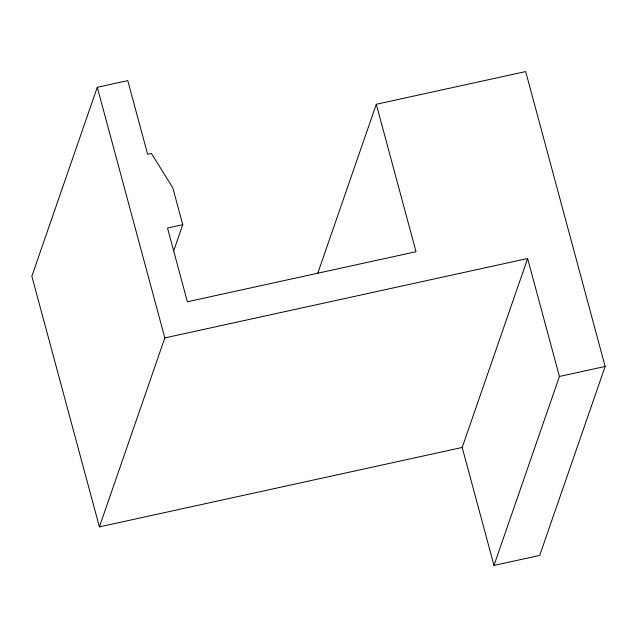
<?xml version="1.0" encoding="UTF-8"?>
<svg xmlns="http://www.w3.org/2000/svg" width="637" height="637" viewBox="0 0 637 637"><rect width="100%" height="100%" fill="white"/><g stroke="black" fill="none" stroke-linecap="round" stroke-linejoin="round"><path stroke-width="0.96" d="M173.638 251.026L182.747 224.702L172.818 187.843L151.447 153.485L147.641 154.321L127.766 80.604L97.286 87.277L31.85 276.235L99.404 526.879L462.199 447.469L527.627 258.511L164.832 337.921L99.404 526.879M317.696 273.488L376.292 104.277L525.676 71.575L605.15 366.458L539.714 555.416L493.986 565.425L462.199 447.469M493.986 565.425L559.421 376.467L527.627 258.511M182.747 224.702L167.507 228.046L187.374 301.763L416.025 251.711L376.292 104.277M559.421 376.467L605.15 366.458M97.286 87.277L164.832 337.921"/></g></svg>
